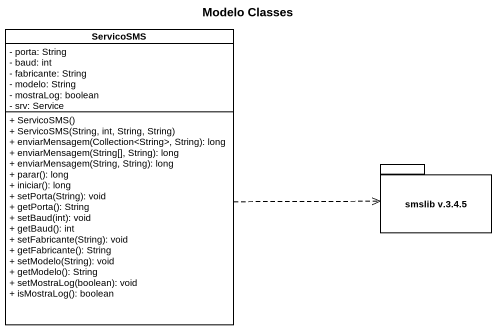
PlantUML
@startuml
title Modelo Classes
hide circle
hide empty members
skinparam classAttributeIconSize 0
class ServicoSMS {
  - porta: String
  - baud: int
  - fabricante: String
  - modelo: String
  - mostraLog: boolean
  - srv: Service
  + ServicoSMS()
  + ServicoSMS(String, int, String, String)
  + enviarMensagem(Collection<String>, String): long
  + enviarMensagem(String[], String): long
  + enviarMensagem(String, String): long
  + parar(): long
  + iniciar(): long
  + setPorta(String): void
  + getPorta(): String
  + setBaud(int): void
  + getBaud(): int
  + setFabricante(String): void
  + getFabricante(): String
  + setModelo(String): void
  + getModelo(): String
  + setMostraLog(boolean): void
  + isMostraLog(): boolean
}
package "smslib v.3.4.5" as smslib_v_3_4_5 {
}
ServicoSMS .right.> smslib_v_3_4_5
@enduml
